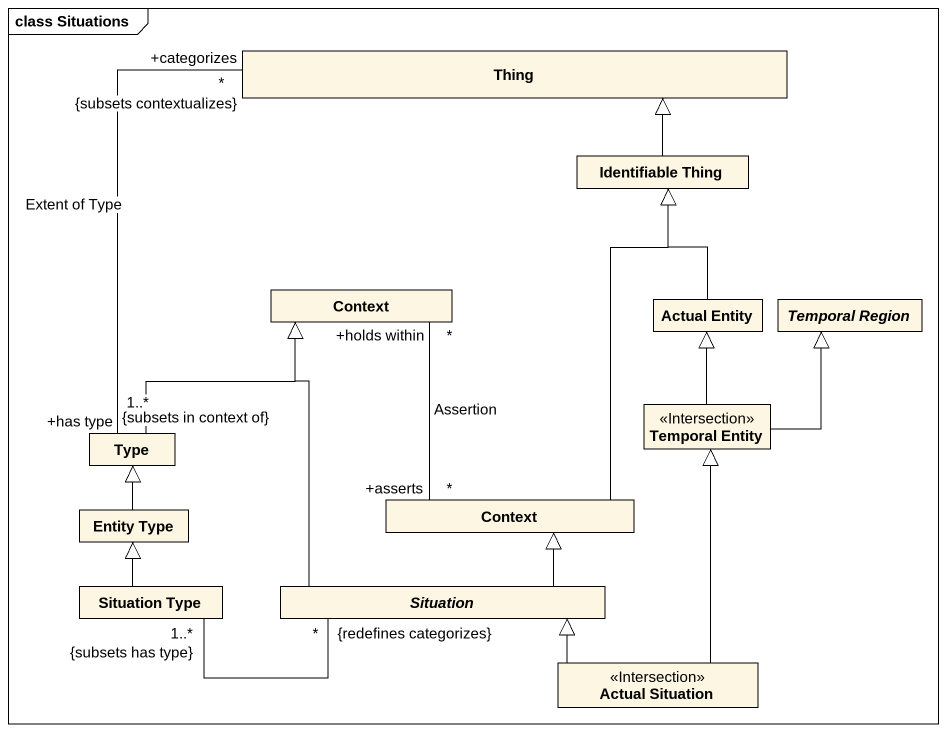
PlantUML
@startuml
mainframe class Situations
hide circle
hide empty members
class Thing
class "Identifiable Thing" as Identifiable_Thing
class Context
class "Actual Entity" as Actual_Entity
abstract class "Temporal Region" as Temporal_Region
class Type
class "Temporal Entity" as Temporal_Entity <<Intersection>>
class "Entity Type" as Entity_Type
class "Context" as Context_2
class "Situation Type" as Situation_Type
abstract class Situation
class "Actual Situation" as Actual_Situation <<Intersection>>
Identifiable_Thing -up-|> Thing
Context "+holds within\n*" -- "+asserts\n*" Context_2 : Assertion
Actual_Entity -up-|> Identifiable_Thing
Type "+has type\n1..*\n{subsets in context of}" -up- "+categorizes\n*\n{subsets contextualizes}" Thing : Extent of Type
Type -up-|> Context
Temporal_Entity -up-|> Actual_Entity
Temporal_Entity -up-|> Temporal_Region
Entity_Type -up-|> Type
Context_2 -up-|> Identifiable_Thing
Situation_Type -up-|> Entity_Type
Situation_Type "1..*\n{subsets has type}" -right- "{redefines categorizes}\n*" Situation
Situation -up-|> Context
Situation -up-|> Context_2
Actual_Situation -up-|> Temporal_Entity
Actual_Situation -left-|> Situation
@enduml
